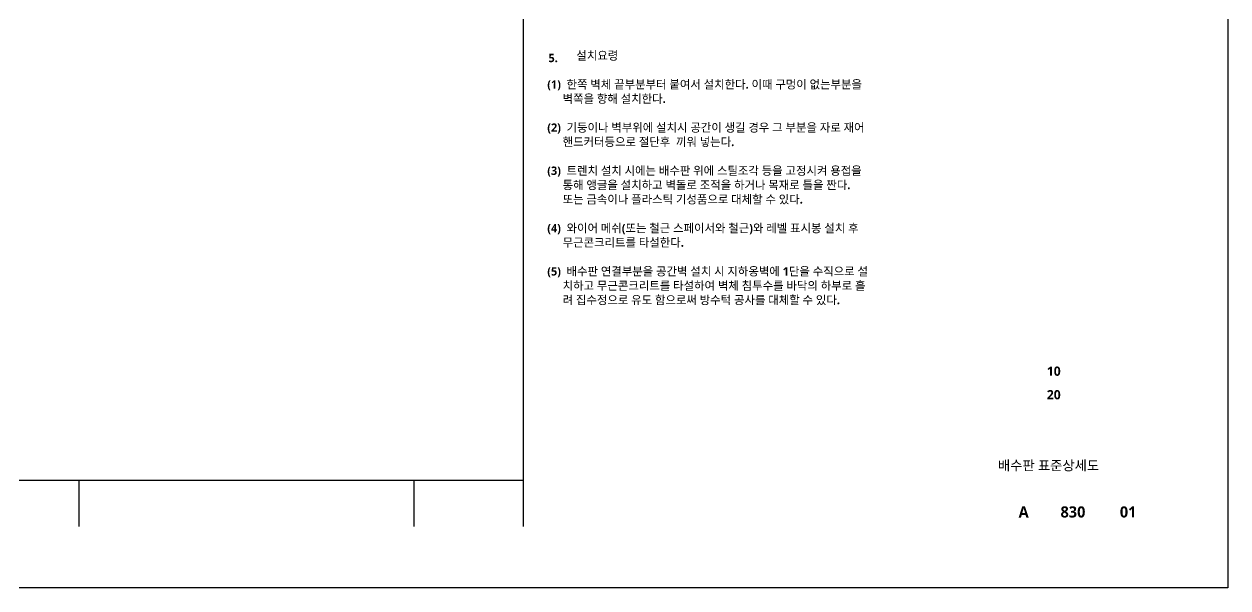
# Model space of a CAD drawing. Header units: millimetres. Extents: x -20 to 163856, y -20 to 163394.
# Drawn here: x 4056 to 8380, y -20 to 2003 of the extents above; entities that cross this region are included whole.
import ezdxf
from ezdxf.enums import TextEntityAlignment as Align

# ---------------------------------------------------------------- set-up
doc = ezdxf.new("R2010")
doc.units = ezdxf.units.MM
doc.header["$LTSCALE"] = 5
doc.layers.get('DEFPOINTS').update_dxf_attribs({"color": 181})
doc.layers.add('A-ANNO-GRA1', color=7, linetype='Continuous')
doc.layers.add('A-ANNO-TITL', color=7, linetype='Continuous')
doc.styles.add('SH_대대리576', font='NanumGothicBold.ttf')

msp = doc.modelspace()

# ---------------------------------------------------------------- linework, layer by layer
at = {"layer": 'A-ANNO-GRA1'}
for p, q in [((5850, 200), (5850, 5740)), ((5850, 365), (200, 365)), ((4253.8, 200), (4253.8, 365)), ((5457.1, 200), (5457.1, 365))]:
    msp.add_line(p, q, dxfattribs=at)
at = {"layer": 'DEFPOINTS', "linetype": 'ByBlock', "ltscale": 10}
msp.add_lwpolyline([(-20, 5920), (8380, 5920), (8380, -20), (-20, -20)], close=True, dxfattribs=at)

# ---------------------------------------------------------------- texts
at = {"layer": 'A-ANNO-TITL', "style": 'SH_대대리576'}
for s, p in [('설치요령', (6039.8, 1875.3)), ('5.  ', (5939.8, 1866.7)), ('(1)  한쪽 벽체 끝부분부터 붙여서 설치한다. 이때 구멍이 없는부분을', (5935.5, 1771.8)), ('     벽쪽을 향해 설치한다.', (5939.8, 1720.4)), ('(2)  기둥이나 벽부위에 설치시 공간이 생길 경우 그 부분을 자로 재어', (5935.5, 1616.9)), ('     핸드커터등으로 절단후  끼워 넣는다.', (5939.8, 1565.6)), ('(3)  트렌치 설치 시에는 배수판 위에 스틸조각 등을 고정시켜 용접을', (5935.5, 1462.1)), ('     통해 앵글을 설치하고 벽돌로 조적을 하거나 목재로 틀을 짠다.', (5939.8, 1410.8)), ('     또는 금속이나 플라스틱 기성품으로 대체할 수 있다.', (5939.8, 1359.3)), ('(4)  와이어 메쉬(또는 철근 스페이서와 철근)와 레벨 표시봉 설치 후', (5935.5, 1255.8)), ('     무근콘크리트를 타설한다.', (5939.8, 1204.4)), ('(5)  배수판 연결부분을 공간벽 설치 시 지하옹벽에 1단을 수직으로 설', (5935.5, 1101)), ('     치하고 무근콘크리트를 타설하여 벽체 침투수를 바닥의 하부로 흘', (5939.8, 1049.5)), ('     려 집수정으로 유도 함으로써 방수턱 공사를 대체할 수 있다.', (5939.8, 998.1))]:
    msp.add_text(s, height=30, dxfattribs=at).set_placement(p)
for s, height, p in [('10', 33.33, (7754.5, 757.8)), ('20', 33.33, (7754.5, 673.3)), ('배수판 표준상세도', 35, (7735.7, 419.7)), ('A', 40, (7646.3, 252.7)), ('830', 40, (7823.4, 252.7)), ('01', 40, (8021.6, 252.7))]:
    msp.add_text(s, height=height, dxfattribs=at).set_placement(p, align=Align.MIDDLE)

doc.saveas('drawing.dxf')
